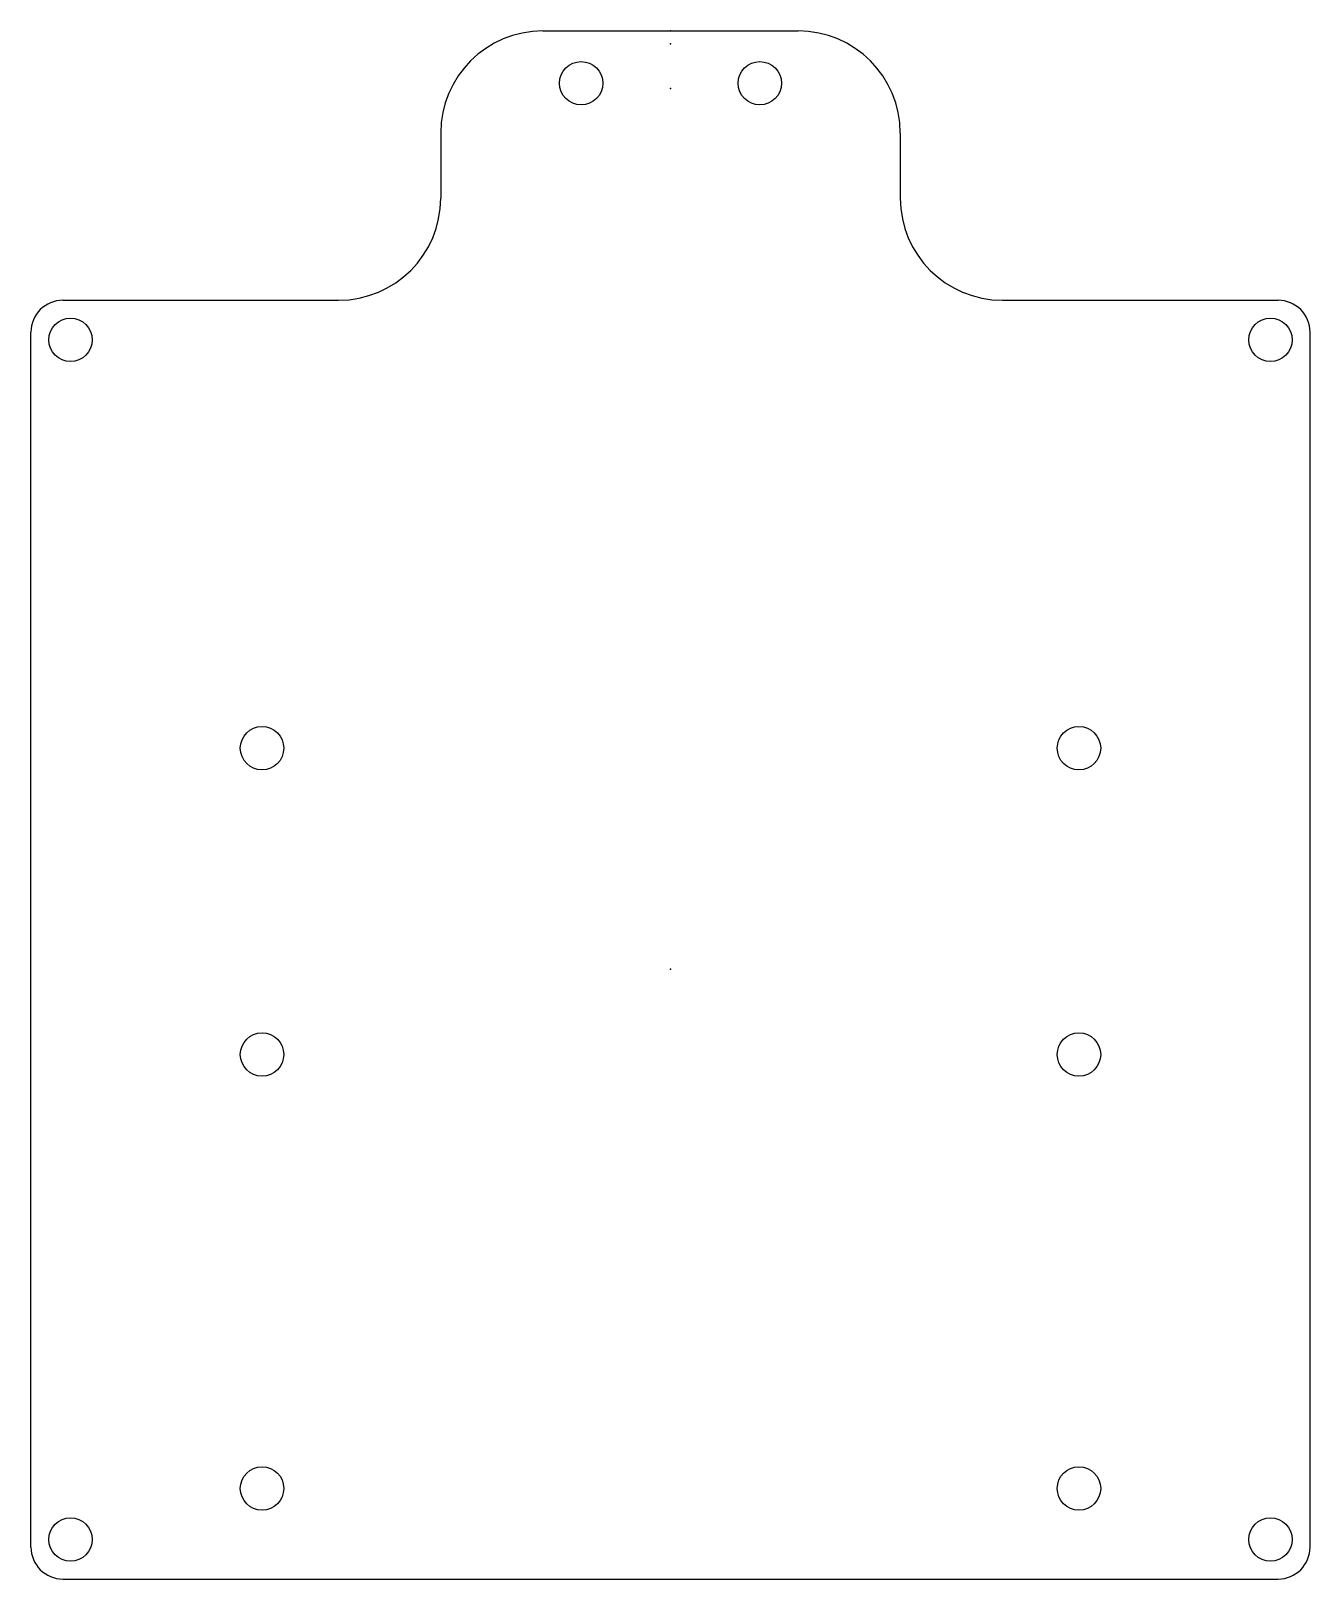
# Model space of a CAD drawing. Header units: millimetres. Extents: x -50 to 50, y -48 to 74.
import ezdxf

# ---------------------------------------------------------------- set-up
doc = ezdxf.new("R2010")
doc.units = ezdxf.units.MM
doc.header["$PDSIZE"] = -1

msp = doc.modelspace()

# ---------------------------------------------------------------- linework, layer by layer
at = {"color": 7, "linetype": 'Continuous'}
for p, q in [((-10, 73.52), (10, 73.52)), ((-18, 65.52), (-18, 60.42)), ((18, 65.52), (18, 60.42)), ((-47.6, 52.42), (-26, 52.42)), ((26, 52.42), (47.6, 52.42)), ((-50.1, -45.28), (-50.1, 49.92)), ((50.1, -45.28), (50.1, 49.92)), ((-47.6, -47.78), (47.6, -47.78))]:
    msp.add_line(p, q, dxfattribs=at)
for centre in [(-7, 69.42), (7, 69.42), (-47, 49.32), (47, 49.32), (-32, 17.32), (32, 17.32), (-32, -6.68), (32, -6.68), (-32, -40.68), (32, -40.68), (-47, -44.68), (47, -44.68)]:
    msp.add_circle(centre, 1.7, dxfattribs=at)
for centre, radius, start, end in [((-10, 65.52), 8, 90, 180), ((10, 65.52), 8, 0, 90), ((-26, 60.42), 8, 270, 0), ((26, 60.42), 8, 180, 270), ((-47.6, 49.92), 2.5, 90, 180), ((47.6, 49.92), 2.5, 0, 90), ((-47.6, -45.28), 2.5, 180, 270), ((47.6, -45.28), 2.5, 270, 0)]:
    msp.add_arc(centre, radius, start, end, dxfattribs=at)
for p in [(0, 73.52), (0, 72.52), (0, 69.02), (0, 0), (0, 0), (0, 0), (0, 0), (0, 0)]:
    msp.add_point(p, dxfattribs=at)

doc.saveas('drawing.dxf')
